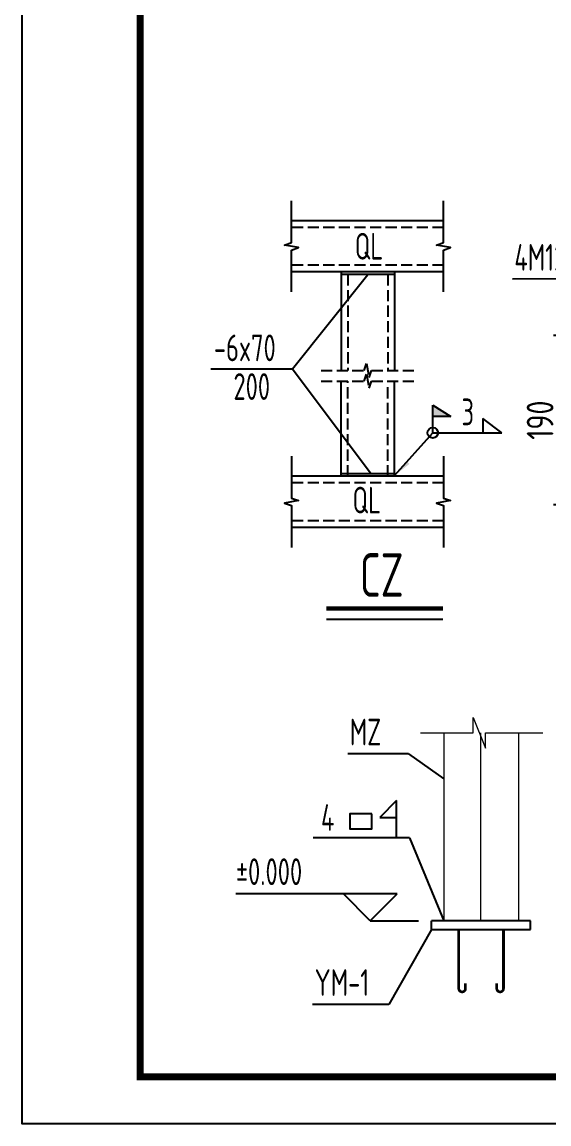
# Model space of a CAD drawing. Extents: x 177291 to 1288761, y 177638 to 322898.
# Drawn here: x 993976 to 1005810, y 177960 to 202726 of the extents above; entities that cross this region are included whole.
import ezdxf

# ---------------------------------------------------------------- set-up
doc = ezdxf.new("R2010")
doc.units = 0
doc.header["$LTSCALE"] = 1000
doc.linetypes.add('CONTINOUS', pattern=[0])
doc.linetypes.add('DASH', pattern=[0.35, 0.25, -0.1])
for name, color, linetype in [('4', 4, 'CONTINOUS'), ('AXIS', 3, 'Continuous'), ('PUB_DIM', 3, 'Continuous'), ('PUB_TEXT', 7, 'Continuous'), ('PUB_TITLE', 4, 'Continuous'), ('REIN', 1, 'Continuous'), ('THIN', 7, 'Continuous'), ('YCX', 90, 'Continuous')]:
    doc.layers.add(name, color=color, linetype=linetype)
doc.layers.add('檩条', color=30, linetype='Continuous', lineweight=5)
doc.styles.add('TSSD_Dimension', font='Tssdeng.shx', dxfattribs={"width": 0.8, "bigfont": 'hztxt.shx'})
doc.styles.add('标准字体', font='tssdeng.shx', dxfattribs={"width": 0.7, "bigfont": 'tssdchn.shx'})
doc.dimstyles.new('TSSD_20_200', dxfattribs={"dimtxt": 600, "dimasz": 200, "dimexe": 200, "dimexo": 500, "dimgap": 200, "dimtad": 1, "dimdec": 0, "dimlfac": 0.05, "dimzin": 0, "dimdsep": 46, "dimtxsty": 'TSSD_Dimension', "dimblk": 'ARCHTICK', "dimblk1": 'ARCHTICK', "dimblk2": 'ARCHTICK', "dimcen": 0, "dimdle": 200, "dimclrt": 7, "dimadec": 0, "dimazin": 0, "dimtfac": 1, "dimtdec": 0, "dimtix": 1, "dimtmove": 2, "dimatfit": 3, "dimfxl": 1, "dimtolj": 1, "dimtzin": 0, "dimarcsym": 0})

# ---------------------------------------------------------------- blocks, each defined once
blk = doc.blocks.new('_ARROW')
blk.add_solid([(0, 0), (-1, 0.1), (-1, -0.1)])
blk = doc.blocks.new('FG')
for p, q in [((-200, 0), (-200, 500)), ((-200, 500), (200, -500)), ((200, -500), (200, 0))]:
    blk.add_line(p, q)
blk = doc.blocks.new('_ArchTick')
at = {"color": 0, "linetype": 'ByBlock', "const_width": 0.4}
blk.add_lwpolyline([(-0.5, -0.5), (0.5, 0.5)], dxfattribs=at)
blk = doc.blocks.new('*D709')
at = {"layer": 'AXIS', "color": 0, "linetype": 'ByBlock', "lineweight": -2, "transparency": 16777216}
for p, q in [((1008335, 195678), (1005911, 195678)), ((1006111, 195878), (1006111, 191678)), ((1008335, 191878), (1005911, 191878))]:
    blk.add_line(p, q, dxfattribs=at)
at = {"layer": 'Defpoints', "color": 0, "linetype": 'ByBlock', "transparency": 16777216}
for p in [(1008835, 195678), (1006111, 191878), (1008835, 191878)]:
    blk.add_point(p, dxfattribs=at)
at = {"layer": 'AXIS', "color": 0, "linetype": 'ByBlock', "lineweight": -2, "transparency": 16777216, "xscale": 200, "yscale": 200, "zscale": 200}
for p, rotation in [((1006111, 195678), 90), ((1006111, 191878), 270)]:
    blk.add_blockref('_ArchTick', p, dxfattribs=dict(at, rotation=rotation))
at = {"layer": 'AXIS', "color": 7, "linetype": 'ByBlock', "transparency": 16777216, "insert": (1005611, 193778), "char_height": 600, "attachment_point": 5, "rotation": 90, "style": 'TSSD_Dimension'}
blk.add_mtext('\\A1;190', dxfattribs=at)

msp = doc.modelspace()

# ---------------------------------------------------------------- hatches: boundary and pattern name
at = {"linetype": 'ByBlock'}
msp.add_hatch(color=3, dxfattribs=at).paths.add_polyline_path([(1003606.88, 193862.87), (1003200.08, 194115.62), (1003200.08, 193862.87)])

# ---------------------------------------------------------------- linework, layer by layer
at = {"color": 3, "linetype": 'ByBlock'}
for p, q in [((1000047.14, 194934.56), (1001742.54, 197053.11)), ((998216.24, 194934.56), (1000047.14, 194934.56)), ((1000047.14, 194934.56), (1001819.72, 192574.87)), ((1003200.08, 193494.47), (1003200.08, 194115.62)), ((1003200.08, 194115.62), (1003606.88, 193862.87)), ((1003606.88, 193862.87), (1003200.08, 193862.87)), ((1004752.85, 193494.47), (1004322.99, 193811.62)), ((1004322.99, 193811.62), (1004322.99, 193494.47)), ((1003200.08, 193494.47), (1004752.85, 193494.47))]:
    msp.add_line(p, q, dxfattribs=at)
for p, q in [((1002342.63, 197053.11), (1001142.45, 197053.11)), ((1002342.63, 192574.87), (1001142.45, 192574.87)), ((1002385.3, 185229.91), (1002013.4, 184843.97)), ((1002385.3, 184387.57), (1002385.3, 185229.91)), ((1002013.4, 184843.97), (1002385.3, 184843.97)), ((1002677.49, 184387.57), (1003447.74, 182525.66)), ((1003174.49, 182328.87), (1003174.49, 182525.66)), ((1005398.41, 182525.66), (1003174.49, 182525.66)), ((1005125.16, 182525.66), (1003447.74, 182525.66)), ((1005398.41, 182328.87), (1005398.41, 182525.66)), ((1003174.49, 182328.87), (1005398.41, 182328.87))]:
    msp.add_line(p, q)
msp.add_lwpolyline([(1002342.63, 192533.79), (1003200.08, 193494.47)], dxfattribs=at)
at = {"color": 3, "const_width": 100}
msp.add_lwpolyline([(1000810.91, 189545.79), (1003429.28, 189545.79)], dxfattribs=at)
at = {"color": 3}
msp.add_lwpolyline([(1000810.91, 189305.79), (1003429.28, 189305.79)], dxfattribs=at)
msp.add_lwpolyline([(1001833.23, 184928.15), (1001337.36, 184928.15), (1001337.36, 184591.9), (1001833.23, 184591.9)], close=True)
at = {"color": 3, "linetype": 'ByBlock'}
msp.add_circle((1003200.08, 193494.47), 119.06, dxfattribs=at)
at = {"layer": '4'}
for p, q in [((1003441.16, 198259.93), (1000026.42, 198259.93)), ((1003441.16, 197111.22), (1000026.42, 197111.22)), ((1001142.45, 197111.22), (1001142.45, 194892.96)), ((1002342.63, 197111.22), (1002342.63, 194892.96)), ((1001142.45, 192516.77), (1001142.45, 194651.47)), ((1002342.63, 192516.77), (1002342.63, 194651.47)), ((1003441.16, 192516.77), (1000026.42, 192516.77)), ((1003441.16, 191368.06), (1000026.42, 191368.06))]:
    msp.add_line(p, q, dxfattribs=at)
at = {"layer": '4', "color": 8, "linetype": 'DASH'}
for p, q in [((1003441.16, 198109.93), (1000026.42, 198109.93)), ((1003441.16, 197261.22), (1000026.42, 197261.22)), ((1001292.45, 197053.11), (1001292.45, 194892.96)), ((1002192.63, 197053.11), (1002192.63, 194892.96)), ((1001292.45, 192516.77), (1001292.45, 194651.47)), ((1002192.63, 192516.77), (1002192.63, 194612.7)), ((1003441.16, 192366.77), (1000026.42, 192366.77)), ((1003441.16, 191518.06), (1000026.42, 191518.06))]:
    msp.add_line(p, q, dxfattribs=at)
at = {"layer": '4'}
for points in [[(1000026.42, 196661.22), (1000026.42, 197601.2), (1000183.92, 197658.52), (999868.92, 197714.07), (1000026.42, 197769.95), (1000026.42, 198709.93)], [(1003441.16, 196661.22), (1003441.16, 197601.2), (1003598.66, 197658.52), (1003283.66, 197714.07), (1003441.16, 197769.95), (1003441.16, 198709.93)], [(1000026.42, 192966.77), (1000026.42, 192026.79), (1000183.92, 191969.46), (999868.92, 191913.92), (1000026.42, 191858.04), (1000026.42, 190918.06)], [(1003441.16, 192966.77), (1003441.16, 192026.79), (1003598.66, 191969.46), (1003283.66, 191913.92), (1003441.16, 191858.04), (1003441.16, 190918.06)]]:
    msp.add_lwpolyline(points, dxfattribs=at)
at = {"layer": '4', "color": 8, "linetype": 'DASH'}
for points in [[(1000692.45, 194892.96), (1001658.17, 194892.96), (1001715.49, 195050.46), (1001771.03, 194735.46), (1001826.92, 194892.96), (1002792.63, 194892.96)], [(1000692.45, 194651.47), (1001658.17, 194651.47), (1001715.49, 194808.97), (1001771.03, 194493.97), (1001826.92, 194651.47), (1002792.63, 194651.47)]]:
    msp.add_lwpolyline(points, dxfattribs=at)
at = {"layer": 'AXIS'}
for p, q in [((1008305.6, 196958.91), (1004990.81, 196950.22)), ((1001796.03, 182525.66), (1002879.47, 182525.66))]:
    msp.add_line(p, q, dxfattribs=at)
at = {"layer": 'PUB_DIM'}
for p, q in [((1002657.32, 186276.61), (1001290.12, 186276.61)), ((1002657.32, 186276.61), (1003447.74, 185717.07)), ((1002399.48, 183129.11), (998778.78, 183129.11)), ((1001796.03, 182525.66), (1001192.58, 183129.11)), ((1001796.03, 182525.66), (1002399.48, 183129.11))]:
    msp.add_line(p, q, dxfattribs=at)
at = {"layer": 'PUB_TITLE'}
msp.add_lwpolyline([(993975.61, 240960.27), (1105446.22, 240960.27), (1105446.22, 177959.98), (993975.61, 177959.98)], close=True, dxfattribs=at)
at = {"layer": 'PUB_TITLE', "const_width": 159.09}
msp.add_lwpolyline([(996627.14, 179020.59), (996627.14, 239899.66), (1104385.61, 239899.66), (1104385.61, 179020.59)], close=True, dxfattribs=at)
at = {"layer": 'REIN', "color": 1, "const_width": 60.34}
for points in [[(1003783.82, 182328.87), (1003783.82, 181003.53, 1), (1003934.69, 181003.53), (1003934.69, 181124.22)], [(1004789.07, 182328.87), (1004789.07, 181003.53, -1), (1004638.21, 181003.53), (1004638.21, 181124.22)]]:
    msp.add_lwpolyline(points, format="xyb", dxfattribs=at)
at = {"layer": 'THIN'}
msp.add_line((1002677.49, 184387.57), (1000513.01, 184387.57), dxfattribs=at)
at = {"layer": 'YCX'}
for p, q in [((1003174.49, 182328.87), (1002212.38, 180646.44)), ((1002212.38, 180646.44), (1000501.24, 180646.44))]:
    msp.add_line(p, q, dxfattribs=at)
at = {"layer": '檩条'}
for p, q in [((1002926.87, 186748.26), (1004108.83, 186748.26)), ((1003447.74, 186748.26), (1003447.74, 182525.66)), ((1004271.19, 186748.26), (1004271.19, 182525.66)), ((1004385.41, 186748.26), (1005671.37, 186748.26)), ((1005125.16, 186748.26), (1005125.16, 182525.66))]:
    msp.add_line(p, q, dxfattribs=at)

# ---------------------------------------------------------------- block references
at = {"color": 4, "linetype": 'ByBlock', "xscale": 418.3335519321885, "yscale": 418.3335519321885, "zscale": 418.3335519321885, "rotation": 223.6897339213058}
msp.add_blockref('_ARROW', (1002342.63, 192533.79), dxfattribs=at)
at = {"layer": '檩条', "xscale": 0.6914520934224132, "yscale": 0.6914520934224132, "zscale": 0.6914520934224132}
msp.add_blockref('FG', (1004247.12, 186748.26), dxfattribs=at)

# ---------------------------------------------------------------- texts
at = {"layer": 'PUB_DIM', "color": 7, "style": '标准字体', "width": 0.7}
for s, p in [('MZ', (1001336.44, 186468.88)), ('4', (1000688.97, 184547.82)), ('%%P0.000', (998778.78, 183330.26)), ('YM-1', (1000547.56, 180838.71))]:
    msp.add_text(s, height=600, dxfattribs=at).set_placement(p)
at = {"layer": 'PUB_TEXT', "style": '标准字体', "width": 0.7}
for s, height, p in [('4M12 普通螺栓', 600, (1005032.87, 197136.54)), ('CZ', 980, (1001560.22, 189807.85))]:
    msp.add_text(s, height=height, dxfattribs=at).set_placement(p)
at = {"layer": 'THIN', "style": '标准字体', "width": 0.7}
for s, p in [('QL', (1001448.85, 197386.81)), ('-6x70', (998283.56, 195102.35)), ('200', (998723.78, 194233.03)), ('3', (1003846.02, 193662.81)), ('QL', (1001397.62, 191681.89))]:
    msp.add_text(s, height=600, dxfattribs=at).set_placement(p)

# ---------------------------------------------------------------- dimensions: what is measured, and where the dimension line sits
at = {"layer": 'AXIS', "linetype": 'ByBlock'}
dim = msp.add_linear_dim(base=(1006110.76, 191877.68), p1=(1008834.76, 195677.68), p2=(1008834.76, 191877.68), angle=90, dimstyle='TSSD_20_200', dxfattribs=at)
dim.commit()
dim.dimension.update_dxf_attribs({"geometry": '*D709', "text_midpoint": (1005610.76, 193777.68)})

doc.saveas('drawing.dxf')
